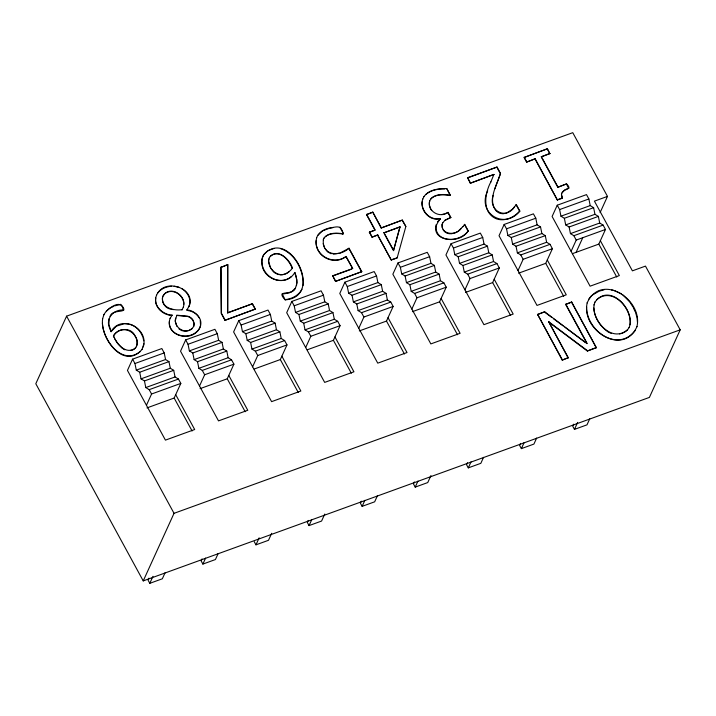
<?xml version="1.0" encoding="UTF-8"?>
<svg xmlns="http://www.w3.org/2000/svg" width="716" height="716" viewBox="0 0 716 716"><rect width="100%" height="100%" fill="white"/><g stroke="black" fill="none" stroke-linecap="round" stroke-linejoin="round"><path stroke-width="1.07" d="M422.171 201.778C421.214 211.354 430.218 220.788 440.054 218.55L440.152 219.257L437.494 221.754M323.372 239.645C321.618 255.809 339.59 257.008 349.032 248.219L361.786 271.632L335.491 281.397L332.707 275.776L352.693 268.527L346.105 256.444C333.701 265.546 315.094 256.14 316.123 240.639M155.775 297.963C154.128 307.683 164.259 314.682 172.082 315.3C162.201 315.505 152.222 305.159 156.58 295.171M303.145 285.371C303.826 270.576 295.126 253.375 280.448 248.577M102.665 318.701C99.479 337.594 123.931 370.861 142.099 349.319M436.035 224.833C434.066 243.306 460.137 242.805 468.219 230.82L464.702 224.376L462.84 226.784M630.071 324.769C632.201 308.39 612.278 286.194 596.616 299.753M442.175 224.233C440.904 234.83 455.779 235.958 460.997 228.753M594.092 304.703C592.687 315.658 599.883 326.711 608.904 332.439M429.278 203.854C429.385 194.009 442.81 193.633 449.854 195.217L450.301 195.056L446.793 188.621C438.756 188.433 429 189.48 423.979 196.623M429.663 200.82C427.067 211.211 439.552 218.631 448.082 212.384L450.847 217.449L444.949 220.412M175.617 318.092C173.308 327.051 184.612 334.999 191.942 328.626M561.442 194.824L561.747 193.15M268.831 258.87C266.987 269.583 280.251 280.09 289.264 271.489M493.208 195.343C487.882 210.244 505.729 220.591 514.616 206.691M636.891 326.791C643.577 299.78 601.073 271.928 587.12 302.949M587.245 302.671C580.551 329.646 623.027 357.445 637.025 326.514M109.127 318.665L108.922 324.464L111.069 331.687L109.987 328.975M183.305 307.236C186.974 297.033 173.263 286.087 164.626 293.676L162.738 296.433C160.348 307.728 173.541 310.932 182.106 309.679M296.505 285.675L296.827 279.866L294.777 272.456L296.182 276.179L297.104 282.65L295.44 288.074L291.672 291.734L288.969 292.996L283.294 293.927M193.606 326.612L194.108 323.856L193.141 320.866A7.876 6.757 24.5 0 0 187.699 316.499L176.691 315.461M316.678 237.757C312.167 254.457 332.689 267.032 346.105 256.444M143.2 347.009C149.34 328.751 121.425 313.778 111.195 331.401M143.934 343.752L141.974 349.605M422.798 198.994C418.905 209.188 429.43 221.897 440.054 218.55M170.193 318.155C164.349 333.459 186.482 342.024 196.533 332.099A15.797 13.559 24.5 0 0 200.543 325.404L200.247 320.392M384.331 233.819L393.496 250.645L400.02 226.775L383.821 232.879L399.895 227.053M393.496 250.645L400.02 226.775M188.961 306.69C191.951 299.897 187.789 292.2 181.837 288.62M391.258 260.051L377.663 235.108L391.258 260.051L397.147 257.912L405.856 226.489L402.356 220.081L381.154 228.001L372.767 212.088L381.288 227.715M487.694 190.787C476.57 213.341 504.789 230.239 519.825 211.05L516.299 204.579L512.575 209.161L506.57 213.055M102.54 318.987L103.999 314.485M494.854 188.827L500.511 173.424L497.038 167.043L467.602 177.711L470.322 183.215L493.897 174.436L470.322 183.215M629.087 327.633C636.13 310.198 609.334 281.818 594.96 302.134M593.958 304.98L595.086 301.848M490.881 181.882C484.642 193.365 481.689 213.019 496.68 218.926C505.111 221.763 514.178 217.19 519.825 211.05M136.371 346.839C140.918 333.021 121.622 322.352 113.397 336.028L113.969 337.263M442.765 222.721L442.041 224.52L442.237 227.849M500.511 173.424C496.967 185.158 486.916 200.408 496.725 211.578M490.746 182.168L493.897 174.436M269.485 257.259L268.464 261L270.585 267.865M323.247 239.923L324.133 237.855M66.597 316.159L35.8 383.731L143.236 580.9L649.403 397.407L680.2 329.834L645.474 266.101L632.407 270.845L594.423 201.133L607.49 196.399L572.764 132.675L66.597 316.159L174.033 513.327L143.236 580.9M123.134 309.401C121.335 297.829 106.424 309.276 103.865 314.763M120.61 304.264C131.171 315.47 112.573 307.495 110.022 316.508M146.986 407.896L174.158 398.042L180.826 383.4L178.454 379.05L175.053 376.956L173.711 370.333L170.301 368.239L168.958 361.616L165.557 359.53L164.215 352.907L161.834 348.549L132.576 359.155L127.448 370.423L165.432 440.125L194.689 429.519L175.697 394.668M186.885 309.992C192.416 309.652 202.583 316.776 200.668 325.118A15.797 13.559 24.5 0 1 196.667 331.812C187.565 340.181 168.645 335.625 169.361 321.645M146.44 405.274L151.568 394.006L180.826 383.4M200.068 388.654L227.24 378.8L233.908 364.158L231.536 359.808L228.136 357.714L226.793 351.091L223.383 348.996L222.041 342.373L218.64 340.288L217.297 333.665L214.916 329.306L185.659 339.912L180.53 351.18L218.514 420.883L247.772 410.277L228.78 375.426M220.841 267.399L227.795 264.643L227.679 312.946L252.471 303.727L255.379 309.07L224.985 320.32L221.271 313.519L220.841 267.399L227.795 264.643M224.985 320.32L255.379 309.07M199.522 386.031L204.651 374.763L233.908 364.158M254.198 369.026L280.323 359.557L286.991 344.915L284.619 340.556L281.218 338.471L279.875 331.848L276.465 329.754L275.123 323.131L271.722 321.045L270.38 314.422L267.999 310.064L238.741 320.67L233.613 331.938L271.597 401.64L300.854 391.034L281.862 356.183M148.973 578.143L148.06 580.139L149.796 583.325L162.335 578.788L165.074 572.773M149.796 583.325L152.991 576.317M291.376 276.501C280.43 286.06 263.193 276.931 262.038 263.264A17.497 15.018 24.5 0 1 263.882 254.466C289.604 226.757 325.189 296.764 285.201 299.879C274.693 288.7 292.96 296.675 295.565 287.787M252.605 366.789L257.733 355.521L286.991 344.915M285.201 299.879L282.149 293.775M307.28 349.784L333.405 340.315L340.073 325.673L337.701 321.314L334.3 319.229L332.958 312.606L329.548 310.511L328.205 303.888L324.804 301.803L323.462 295.18L321.081 290.821L291.824 301.427L286.695 312.695L324.679 382.398L353.937 371.792L334.945 336.941M316.544 238.043C318.36 232.378 323.972 229.227 329.467 228.001C337.281 226.963 340.861 224.394 343.25 233.846L342.803 234.007C336.914 233.112 330.228 232.897 325.234 236.665M342.803 234.007L343.385 233.559L339.876 227.124M202.055 558.901L201.142 560.897L202.879 564.083L215.418 559.545L218.156 553.531M202.879 564.083L205.617 558.077M340.082 253.017L349.032 248.219M335.491 281.397L361.786 271.632M305.687 347.546L310.816 336.278L340.073 325.673M377.663 235.108L371.998 237.166L369.34 232.279L375.005 230.23L366.494 214.603L372.767 212.088M359.316 330.917L386.488 321.072L393.156 306.43L390.784 302.071L387.383 299.986L386.04 293.363L382.63 291.269L381.288 284.646L377.887 282.56L376.544 275.937L374.164 271.579L344.906 282.185L339.778 293.453L377.762 363.155L407.019 352.549L388.027 317.698M352.693 268.527L345.98 256.722M369.34 232.279L375.13 229.943L366.619 214.317M371.998 237.166L377.797 234.83M381.154 228.001L402.356 220.081M254.225 541.654L255.961 544.84L259.156 537.832M358.77 328.304L363.898 317.036L393.156 306.43M405.856 226.489L402.231 220.358M271.695 533.286L268.5 540.294L255.961 544.84M397.147 257.912L391.384 259.765M412.398 311.675L439.57 301.83L446.238 287.188L443.866 282.829L440.465 280.744L439.123 274.121L435.713 272.026L434.37 265.403L430.969 263.318L429.627 256.695L427.246 252.336L397.989 262.942L392.86 274.201L430.844 343.913L460.102 333.307L441.11 298.456M446.793 188.621L450.176 195.343L449.729 195.504C443.231 194.439 435.176 194.018 430.379 199.415M445.236 213.654L448.082 212.384M308.22 520.416L307.307 522.412L309.043 525.598L321.582 521.051L324.778 514.043M309.043 525.598L311.782 519.592M411.852 309.061L416.981 297.793L446.238 287.188M465.481 292.432L492.653 282.587L499.32 267.945L496.949 263.586L493.548 261.501L492.205 254.878L488.795 252.784L487.453 246.161L484.052 244.075L482.709 237.452L480.329 233.094L451.071 243.7L445.943 254.959L483.927 324.67L513.184 314.064L494.192 279.213M464.317 224.52L464.702 224.376M467.476 177.989L497.038 167.043M440.286 218.98C423.353 239.242 458.508 247.02 468.219 230.82M361.303 501.173L360.39 503.169L362.126 506.355L374.665 501.809L377.404 495.803M362.126 506.355L364.865 500.35M549.977 153.403L541.198 156.822L549.852 153.689L547.454 148.767L524.067 157.475L526.6 162.12L535.183 158.773L557.37 200.015L535.049 159.05M464.935 289.819L470.063 278.551L499.32 267.945M526.6 162.12L535.183 158.773M518.563 273.19L545.735 263.345L552.403 248.703L550.031 244.344L546.63 242.259L545.288 235.636L541.878 233.541L540.535 226.918L537.134 224.833L535.792 218.21L533.411 213.851L504.153 224.457L499.025 235.716L537.009 305.428L566.267 294.822L547.275 259.962M515.95 204.704L516.299 204.579M525.079 157.108L547.454 148.767M414.385 481.931L413.472 483.927L415.208 487.113L427.747 482.566L430.942 475.558M415.208 487.113L417.947 481.107M518.017 270.576L523.145 259.308L552.403 248.703M541.717 157.771L557.8 187.279L566.58 183.869C572.711 189.928 564.888 188.398 562.212 192.246M566.58 183.869L557.8 187.279M572.361 253.688L598.818 244.102L605.485 229.46L603.114 225.101L599.713 223.016L598.37 216.393L594.96 214.299L593.618 207.676L590.217 205.59L588.874 198.967L586.502 194.609L557.236 205.215L552.108 216.474L590.091 286.185L619.349 275.579L600.357 240.719M557.37 200.015L562.337 198.216L561.568 194.537M467.467 462.679L466.555 464.684L468.291 467.87L480.83 463.324L483.568 457.318M568.155 357.964L548.671 321.69L568.28 357.678L562.23 360.112L537.591 314.378L544.697 311.8L587.004 343.635M468.291 467.87L471.03 461.865M571.1 251.325L576.228 240.066L605.485 229.46M537.465 314.664L544.697 311.8M576.103 252.336L582.77 237.694M600.097 212.616L607.49 196.399M586.467 342.651L565.649 304.443L571.699 302.018L596.338 347.743L587.335 351.01L548.545 321.976M565.649 304.443L571.699 302.018M520.55 443.437L519.637 445.442L521.373 448.628L533.912 444.081L536.651 438.076M521.373 448.628L524.112 442.622M562.23 360.112L568.28 357.678M587.335 351.01L596.464 347.466M573.632 424.194L572.719 426.199L574.456 429.385L586.995 424.839L589.733 418.833M574.456 429.385L577.651 422.377M181.98 309.956L183.439 306.958M422.673 199.281L424.105 196.336M561.621 193.427L564.763 189.892L568.835 188.022M156.455 295.457C164.823 275.436 201.42 290.401 186.652 310.091M170.068 318.441L172.207 315.022M301.973 289.237C298.769 295.368 292.021 298.858 285.326 299.601M629.212 327.355L627.449 329.978L625.122 331.848M269.359 257.536C277.432 247.199 289.658 259.246 292.414 268.124C289.586 272.152 284.941 274.953 279.956 274.935M635.432 330.273C618.132 353.239 586.234 330.702 586.628 306.94M588.776 299.046L591.371 295.798M317.797 235.367L322.469 230.919L329.333 228.288M323.999 238.142C328.241 232.342 336.556 232.825 342.937 233.72M294.777 272.456C286.436 287.528 262.772 279.84 261.913 263.551A17.497 15.018 24.5 0 1 263.748 254.744L267.122 251.271M111.069 331.687L116.046 326.532M462.966 226.507L458.034 231.304L454.794 232.96M442.631 222.998L445.075 220.125L450.847 217.449M157.869 292.88C161.064 288.655 166.389 286.579 171.554 286.248M106.21 311.183L109.754 308.229L113.728 306.341M627.574 329.7C612.807 342.624 594.468 323.381 593.806 307.961M135.485 347.922C126.365 355.422 116.511 344.038 113.522 335.75C118.373 327.767 131.52 326.881 135.226 336.287C139.101 341.138 137.481 350.124 130.446 350.464M140.184 351.628C122.078 365.948 103.265 340.458 102.433 323.283M592.239 295.144L599.113 291.179L603.919 289.899M425.984 194.313C431.175 190.089 438.12 188.773 444.663 188.943M270.38 256.185C279.625 248.846 289.175 260.194 292.289 268.402M267.9 250.663L274.049 248.425M622.034 333.316L624.343 332.215M116.744 326.048L124.405 323.704L128.978 324.071M366.494 214.603L372.642 212.375M123.787 310.1C114.005 308.847 105.136 318.593 109.62 328.071M227.804 312.668L252.471 303.727M332.582 276.054L351.565 269.171M557.504 199.728L562.463 197.929M132.576 359.155L134.957 363.513L164.215 352.907M185.659 339.912L188.04 344.271L217.297 333.665M238.741 320.67L241.122 325.028L270.38 314.422M291.824 301.427L294.204 305.786L323.462 295.18M344.906 282.185L347.287 286.543L376.544 275.937M397.989 262.942L400.369 267.301L429.627 256.695M451.071 243.7L453.452 248.058L482.709 237.452M504.153 224.457L506.534 228.816L535.792 218.21M557.236 205.215L559.617 209.573L588.874 198.967M134.957 363.513L136.291 370.136L165.557 359.53M188.04 344.271L189.373 350.894L218.64 340.288M241.122 325.028L242.455 331.651L271.722 321.045M294.204 305.786L295.538 312.409L324.804 301.803M347.287 286.543L348.629 293.166L377.887 282.56M400.369 267.301L401.712 273.924L430.969 263.318M453.452 248.058L454.794 254.681L484.052 244.075M506.534 228.816L507.877 235.439L537.134 224.833M559.617 209.573L560.959 216.196L590.217 205.59M136.291 370.136L139.701 372.231L168.958 361.616M189.373 350.894L192.783 352.988L222.041 342.373M242.455 331.651L245.865 333.737L275.123 323.131M295.538 312.409L298.948 314.494L328.205 303.888M348.629 293.166L352.03 295.252L381.288 284.646M401.712 273.924L405.113 276.009L434.37 265.403M454.794 254.681L458.195 256.767L487.453 246.161M507.877 235.439L511.278 237.524L540.535 226.918M560.959 216.196L564.36 218.282L593.618 207.676M139.701 372.231L141.043 378.853L170.301 368.239M192.783 352.988L194.126 359.611L223.383 348.996M245.865 333.737L247.208 340.36L276.465 329.754M298.948 314.494L300.29 321.117L329.548 310.511M352.03 295.252L353.373 301.875L382.63 291.269M405.113 276.009L406.455 282.632L435.713 272.026M458.195 256.767L459.538 263.39L488.795 252.784M511.278 237.524L512.62 244.147L541.878 233.541M564.36 218.282L565.703 224.905L594.96 214.299M141.043 378.853L144.453 380.939L173.711 370.333M194.126 359.611L197.535 361.696L226.793 351.091M247.208 340.36L250.618 342.454L279.875 331.848M300.29 321.117L303.7 323.211L332.958 312.606M353.373 301.875L356.783 303.969L386.04 293.363M406.455 282.632L409.865 284.726L439.123 274.121M459.538 263.39L462.948 265.484L492.205 254.878M512.62 244.147L516.03 246.241L545.288 235.636M565.703 224.905L569.113 226.999L598.37 216.393M144.453 380.939L145.787 387.562L175.053 376.956M197.535 361.696L198.869 368.319L228.136 357.714M250.618 342.454L251.951 349.077L281.218 338.471M303.7 323.211L305.034 329.834L334.3 319.229M356.783 303.969L358.116 310.592L387.383 299.986M409.865 284.726L411.208 291.349L440.465 280.744M462.948 265.484L464.29 272.107L493.548 261.501M516.03 246.241L517.373 252.864L546.63 242.259M569.113 226.999L570.455 233.622L599.713 223.016M145.787 387.562L149.196 389.656L178.454 379.05M198.869 368.319L202.279 370.414L231.536 359.808M251.951 349.077L255.361 351.171L284.619 340.556M305.034 329.834L308.444 331.929L337.701 321.314M358.116 310.592L361.526 312.677L390.784 302.071M411.208 291.349L414.609 293.435L443.866 282.829M464.29 272.107L467.691 274.192L496.949 263.586M517.373 252.864L520.774 254.95L550.031 244.344M570.455 233.622L573.856 235.707L603.114 225.101M174.033 513.327L680.2 329.834M114.721 305.866L120.485 304.551M442.094 214.469L444.189 213.923M619.537 333.951L621.202 333.522M453.971 233.165C450.087 234.678 445.021 233.55 443.025 229.657M339.142 253.24L333.164 254.18M505.693 213.234L503.08 213.771L499.741 213.341M185.211 331.24L188.89 330.524L191.816 328.913L193.741 326.335L194.233 323.578L193.266 320.58A7.876 6.757 24.5 0 0 187.825 316.212L176.825 315.174L175.205 321.028L176.897 326.317M330.246 228.118L332.976 227.607M174.104 286.284L178.973 287.259M611.473 289.953L613.335 290.213M184.37 331.087L181.819 330.631L178.955 328.921M170.685 309.133L173.451 309.652M187.798 310.511C192.452 311.147 196.927 313.581 199.164 317.841M614.238 290.526L621.282 293.793M129.954 324.25C135.968 325.852 140.434 330.899 142.609 336.565M609.71 332.77L611.312 333.414M169.764 308.963C164.653 307.638 161.377 301.767 162.604 296.719L164.501 293.963C172.153 287.313 184.084 294.983 183.797 304.354M331.087 253.75L327.686 251.916L324.84 248.192M278.184 274.613L274.577 272.742M123.134 348.844L124.763 349.784M497.477 212.017L498.989 212.903M544.572 312.087L551.642 317.34M553.414 318.656L563.134 325.887M564.906 327.203L585.232 342.32M548.671 321.69L587.469 350.724M622.938 294.974L629.829 302.036L633.078 307.191M122.32 348.37L117.97 343.85M273.915 272.286L271.122 268.697M430.746 209.108L431.694 210.558M114.829 338.945L117.352 343.071M547.319 149.044L549.852 153.689M566.902 184.979L568.71 188.299M598.818 244.102L616.753 277.02M541.332 156.544L557.925 187.001M573.856 235.707L576.228 240.066M524.202 157.198L526.725 161.834M571.574 302.295L596.338 347.743M496.913 167.32L500.386 173.702M516.675 205.778L519.7 211.327M545.735 263.345L563.671 296.263M565.774 304.166L587.129 343.349M520.774 254.95L523.145 259.308M467.602 177.711L470.448 182.929M537.591 314.378L562.355 359.826M464.577 224.663L468.085 231.098M492.653 282.587L510.589 315.505M447.956 212.661L450.713 217.736M467.691 274.192L470.063 278.551M439.57 301.83L457.506 334.748M383.946 232.602L393.621 250.367M414.609 293.435L416.981 297.793M369.465 232.002L372.123 236.889M348.898 248.497L361.661 271.91M386.488 321.072L404.424 353.99M361.526 312.677L363.898 317.036M332.707 275.776L335.616 281.111M333.405 340.315L351.341 373.233M308.444 331.929L310.816 336.278M252.336 304.014L255.245 309.348M280.323 359.557L298.259 392.475M255.361 351.171L257.733 355.521M225.11 320.043L221.405 313.232L220.976 267.113M227.24 378.8L245.176 411.718M202.279 370.414L204.651 374.763M174.158 398.042L192.094 430.96M149.196 389.656L151.568 394.006M633.508 308.113L635.217 311.8M430.397 208.329L429.197 204.776M323.149 243.726L324.5 247.297M635.638 312.713L637.079 317.806L637.464 322.486M561.666 195.665L562.337 198.216M142.994 337.433L143.755 340.816M227.661 264.929L227.679 312.946"/></g></svg>
